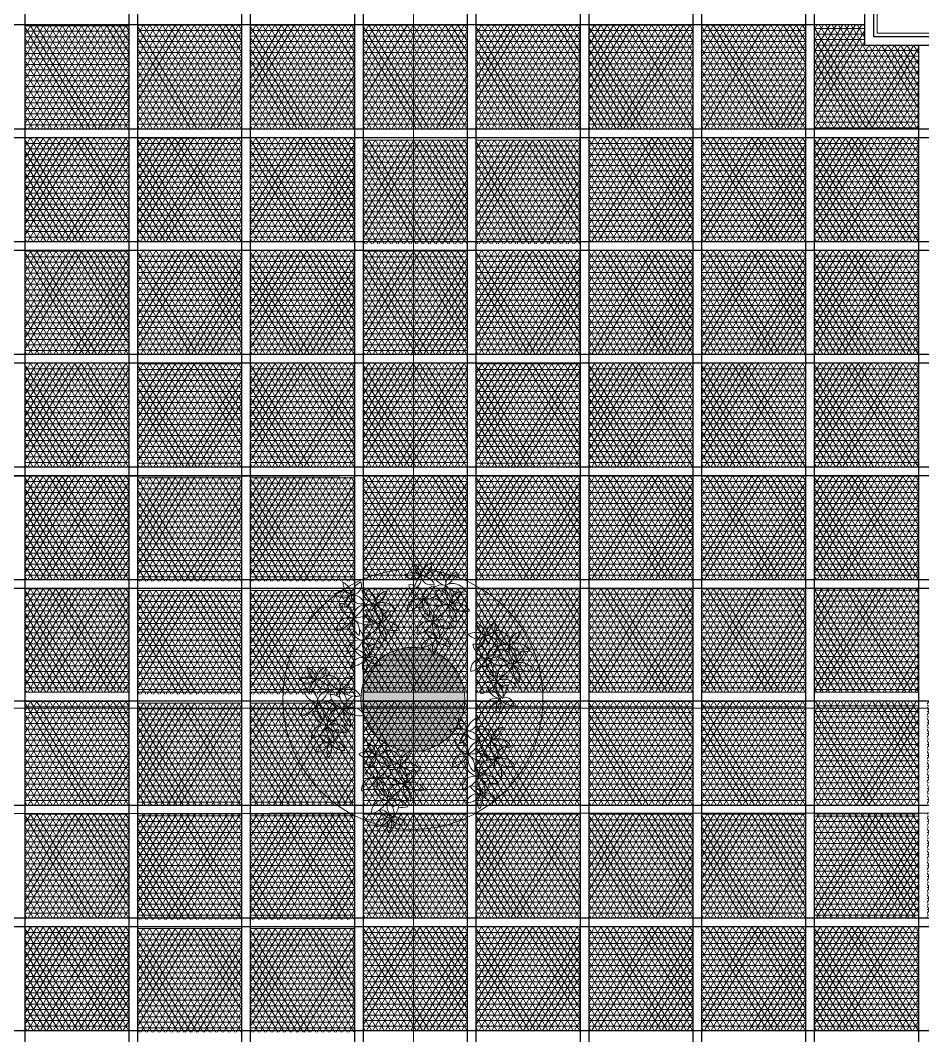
# Model space of a CAD drawing. Header units: millimetres. Extents: x -24 to 530668, y -246875 to -2983.
# Drawn here: x 265821 to 266342, y -110706 to -110120 of the extents above; entities that cross this region are included whole.
import ezdxf
from ezdxf.enums import TextEntityAlignment as Align

# ---------------------------------------------------------------- set-up
doc = ezdxf.new("R2010")
doc.units = ezdxf.units.MM
for name, color, linetype, lineweight in [('KP', 167, 'Continuous', 30), ('t_tarama', 253, 'Continuous', 5), ('tarama', 137, 'Continuous', 15)]:
    doc.layers.add(name, color=color, linetype=linetype, lineweight=lineweight)
doc.styles.add('txt_tur_1', font='arial.ttf', dxfattribs={"height": 1.5})

# ---------------------------------------------------------------- blocks, each defined once
blk = doc.blocks.new('TAVANN')
at = {"layer": 'tarama'}
h = blk.add_hatch(dxfattribs=at)
h.set_pattern_fill('NET3', color=256)
h.set_pattern_definition([(0, (975.571, -325.3907), (0, 3.175), []), (60, (975.571, -325.3907), (-2.749630657, 1.5875), []), (120, (975.571, -325.3907), (-2.749630657, -1.5875), [])])
h.paths.add_polyline_path([(265939, -110391.41), (265879, -110391.41), (265879, -110331.41), (265939, -110331.41)])
h = blk.add_hatch(dxfattribs=at)
h.set_pattern_fill('NET3', color=256)
h.set_pattern_definition([(0, (1040.571, -325), (0, 3.175), []), (60, (1040.571, -325), (-2.749630657, 1.5875), []), (120, (1040.571, -325), (-2.749630657, -1.5875), [])])
h.paths.add_polyline_path([(266004, -110391.02), (265944, -110391.02), (265944, -110331.02), (266004, -110331.02)])
h = blk.add_hatch(dxfattribs=at)
h.set_pattern_fill('NET3', color=256)
h.set_pattern_definition([(0, (1105.571, -325), (0, 3.175), []), (60, (1105.571, -325), (-2.749630657, 1.5875), []), (120, (1105.571, -325), (-2.749630657, -1.5875), [])])
h.paths.add_polyline_path([(266069, -110391.02), (266009, -110391.02), (266009, -110331.02), (266069, -110331.02)])
h = blk.add_hatch(dxfattribs=at)
h.set_pattern_fill('NET3', color=256)
h.set_pattern_definition([(0, (1170.713, -325), (0, 3.175), []), (60, (1170.713, -325), (-2.749630657, 1.5875), []), (120, (1170.713, -325), (-2.749630657, -1.5875), [])])
h.paths.add_polyline_path([(266134.14, -110391.02), (266074.14, -110391.02), (266074.14, -110331.02), (266134.14, -110331.02)])
h = blk.add_hatch(dxfattribs=at)
h.set_pattern_fill('NET3', color=256)
h.set_pattern_definition([(0, (1235.713, -325), (0, 3.175), []), (60, (1235.713, -325), (-2.749630657, 1.5875), []), (120, (1235.713, -325), (-2.749630657, -1.5875), [])])
h.paths.add_polyline_path([(266199.14, -110391.02), (266139.14, -110391.02), (266139.14, -110331.02), (266199.14, -110331.02)])
h = blk.add_hatch(dxfattribs=at)
h.set_pattern_fill('NET3', color=256)
h.set_pattern_definition([(0, (1300.77, -325), (0, 3.175), []), (60, (1300.77, -325), (-2.749630657, 1.5875), []), (120, (1300.77, -325), (-2.749630657, -1.5875), [])])
h.paths.add_polyline_path([(266264.2, -110391.02), (266204.2, -110391.02), (266204.2, -110331.02), (266264.2, -110331.02)])
h = blk.add_hatch(dxfattribs=at)
h.set_pattern_fill('NET3', color=256)
h.set_pattern_definition([(0, (1365.8273, -325), (0, 3.175), []), (60, (1365.8273, -325), (-2.749630657, 1.5875), []), (120, (1365.8273, -325), (-2.749630657, -1.5875), [])])
h.paths.add_polyline_path([(266329.25, -110391.02), (266269.25, -110391.02), (266269.25, -110331.02), (266329.25, -110331.02)])
h = blk.add_hatch(dxfattribs=at)
h.set_pattern_fill('NET3', color=256)
h.paths.add_polyline_path([(266394.37, -110391.02), (266334.37, -110391.02), (266334.37, -110331.02), (266363.62, -110331.02), (266363.62, -110343.02), (266394.43, -110343.02)])
h = blk.add_hatch(dxfattribs=at)
h.set_pattern_fill('NET3', color=256)
h.set_pattern_definition([(0, (975.457, -390.0595), (0, 3.175), []), (60, (975.457, -390.0595), (-2.749630657, 1.5875), []), (120, (975.457, -390.0595), (-2.749630657, -1.5875), [])])
h.paths.add_polyline_path([(265938.88, -110456.08), (265878.88, -110456.08), (265878.88, -110396.08), (265938.88, -110396.08)])
h = blk.add_hatch(dxfattribs=at)
h.set_pattern_fill('NET3', color=256)
h.set_pattern_definition([(0, (1040.4846, -390.109), (0, 3.175), []), (60, (1040.4846, -390.109), (-2.749630657, 1.5875), []), (120, (1040.4846, -390.109), (-2.749630657, -1.5875), [])])
h.paths.add_polyline_path([(266003.91, -110456.13), (265943.91, -110456.13), (265943.91, -110396.13), (266003.91, -110396.13)])
h = blk.add_hatch(dxfattribs=at)
h.set_pattern_fill('NET3', color=256)
h.set_pattern_definition([(0, (1105.5417, -390.0595), (0, 3.175), []), (60, (1105.5417, -390.0595), (-2.749630657, 1.5875), []), (120, (1105.5417, -390.0595), (-2.749630657, -1.5875), [])])
h.paths.add_polyline_path([(266068.97, -110456.08), (266008.97, -110456.08), (266008.97, -110396.08), (266068.97, -110396.08)])
h = blk.add_hatch(dxfattribs=at)
h.set_pattern_fill('NET3', color=256)
h.set_pattern_definition([(0, (1170.713, -391.3512), (0, 3.175), []), (60, (1170.713, -391.3512), (-2.749630657, 1.5875), []), (120, (1170.713, -391.3512), (-2.749630657, -1.5875), [])])
h.paths.add_polyline_path([(266134.14, -110457.37), (266074.14, -110457.37), (266074.14, -110397.37), (266134.14, -110397.37)])
h = blk.add_hatch(dxfattribs=at)
h.set_pattern_fill('NET3', color=256)
h.set_pattern_definition([(0, (1235.713, -391.3512), (0, 3.175), []), (60, (1235.713, -391.3512), (-2.749630657, 1.5875), []), (120, (1235.713, -391.3512), (-2.749630657, -1.5875), [])])
h.paths.add_polyline_path([(266199.14, -110457.37), (266139.14, -110457.37), (266139.14, -110397.37), (266199.14, -110397.37)])
h = blk.add_hatch(dxfattribs=at)
h.set_pattern_fill('NET3', color=256)
h.set_pattern_definition([(0, (1300.8273, -390.036), (0, 3.175), []), (60, (1300.8273, -390.036), (-2.749630657, 1.5875), []), (120, (1300.8273, -390.036), (-2.749630657, -1.5875), [])])
h.paths.add_polyline_path([(266264.25, -110456.05), (266204.25, -110456.05), (266204.25, -110396.05), (266264.25, -110396.05)])
h = blk.add_hatch(dxfattribs=at)
h.set_pattern_fill('NET3', color=256)
h.set_pattern_definition([(0, (1365.8273, -390.036), (0, 3.175), []), (60, (1365.8273, -390.036), (-2.749630657, 1.5875), []), (120, (1365.8273, -390.036), (-2.749630657, -1.5875), [])])
h.paths.add_polyline_path([(266329.25, -110456.05), (266269.25, -110456.05), (266269.25, -110396.05), (266329.25, -110396.05)])
h = blk.add_hatch(dxfattribs=at)
h.set_pattern_fill('NET3', color=256)
h.set_pattern_definition([(0, (1430.9415, -390.0294), (0, 3.175), []), (60, (1430.9415, -390.0294), (-2.749630657, 1.5875), []), (120, (1430.9415, -390.0294), (-2.749630657, -1.5875), [])])
h.paths.add_polyline_path([(266394.37, -110456.05), (266334.37, -110456.05), (266334.37, -110396.05), (266394.37, -110396.05)])
h = blk.add_hatch(dxfattribs=at)
h.set_pattern_fill('NET3', color=256)
h.set_pattern_definition([(0, (975.571, -455.3907), (0, 3.175), []), (60, (975.571, -455.3907), (-2.749630657, 1.5875), []), (120, (975.571, -455.3907), (-2.749630657, -1.5875), [])])
h.paths.add_polyline_path([(265939, -110521.41), (265879, -110521.41), (265879, -110461.41), (265939, -110461.41)])
h = blk.add_hatch(dxfattribs=at)
h.set_pattern_fill('NET3', color=256)
h.set_pattern_definition([(0, (1040.571, -455), (0, 3.175), []), (60, (1040.571, -455), (-2.749630657, 1.5875), []), (120, (1040.571, -455), (-2.749630657, -1.5875), [])])
h.paths.add_polyline_path([(266004, -110521.02), (265944, -110521.02), (265944, -110461.02), (266004, -110461.02)])
h = blk.add_hatch(dxfattribs=at)
h.set_pattern_fill('NET3', color=256)
h.set_pattern_definition([(0, (1105.571, -455), (0, 3.175), []), (60, (1105.571, -455), (-2.749630657, 1.5875), []), (120, (1105.571, -455), (-2.749630657, -1.5875), [])])
h.paths.add_polyline_path([(266069, -110521.02), (266009, -110521.02), (266009, -110461.02), (266069, -110461.02)])
h = blk.add_hatch(dxfattribs=at)
h.set_pattern_fill('NET3', color=256)
h.set_pattern_definition([(0, (1170.713, -455.3907), (0, 3.175), []), (60, (1170.713, -455.3907), (-2.749630657, 1.5875), []), (120, (1170.713, -455.3907), (-2.749630657, -1.5875), [])])
h.paths.add_polyline_path([(266134.14, -110521.41), (266074.14, -110521.41), (266074.14, -110461.41), (266134.14, -110461.41)])
h = blk.add_hatch(dxfattribs=at)
h.set_pattern_fill('NET3', color=256)
h.set_pattern_definition([(0, (1235.713, -455), (0, 3.175), []), (60, (1235.713, -455), (-2.749630657, 1.5875), []), (120, (1235.713, -455), (-2.749630657, -1.5875), [])])
h.paths.add_polyline_path([(266199.14, -110521.02), (266139.14, -110521.02), (266139.14, -110461.02), (266199.14, -110461.02)])
h = blk.add_hatch(dxfattribs=at)
h.set_pattern_fill('NET3', color=256)
h.set_pattern_definition([(0, (1300.8273, -455), (0, 3.175), []), (60, (1300.8273, -455), (-2.749630657, 1.5875), []), (120, (1300.8273, -455), (-2.749630657, -1.5875), [])])
h.paths.add_polyline_path([(266264.25, -110521.02), (266204.25, -110521.02), (266204.25, -110461.02), (266264.25, -110461.02)])
h = blk.add_hatch(dxfattribs=at)
h.set_pattern_fill('NET3', color=256)
h.set_pattern_definition([(0, (1365.8273, -455), (0, 3.175), []), (60, (1365.8273, -455), (-2.749630657, 1.5875), []), (120, (1365.8273, -455), (-2.749630657, -1.5875), [])])
h.paths.add_polyline_path([(266329.25, -110521.02), (266269.25, -110521.02), (266269.25, -110461.02), (266329.25, -110461.02)])
h = blk.add_hatch(dxfattribs=at)
h.set_pattern_fill('NET3', color=256)
h.set_pattern_definition([(0, (1430.9415, -455), (0, 3.175), []), (60, (1430.9415, -455), (-2.749630657, 1.5875), []), (120, (1430.9415, -455), (-2.749630657, -1.5875), [])])
h.paths.add_polyline_path([(266394.37, -110521.02), (266334.37, -110521.02), (266334.37, -110461.02), (266394.37, -110461.02)])
h = blk.add_hatch(dxfattribs=at)
h.set_pattern_fill('NET3', color=256)
h.set_pattern_definition([(0, (975.457, -520), (0, 3.175), []), (60, (975.457, -520), (-2.749630657, 1.5875), []), (120, (975.457, -520), (-2.749630657, -1.5875), [])])
h.paths.add_polyline_path([(265938.88, -110586.02), (265878.88, -110586.02), (265878.88, -110526.02), (265938.88, -110526.02)])
h = blk.add_hatch(dxfattribs=at)
h.set_pattern_fill('NET3', color=256)
h.set_pattern_definition([(0, (1040.5988, -520.3907), (0, 3.175), []), (60, (1040.5988, -520.3907), (-2.749630657, 1.5875), []), (120, (1040.5988, -520.3907), (-2.749630657, -1.5875), [])])
h.paths.add_polyline_path([(266004.03, -110586.41), (265944.03, -110586.41), (265944.03, -110526.41), (266004.03, -110526.41)])
h = blk.add_hatch(dxfattribs=at)
h.set_pattern_fill('NET3', color=256)
h.set_pattern_definition([(0, (1105.5988, -520), (0, 3.175), []), (60, (1105.5988, -520), (-2.749630657, 1.5875), []), (120, (1105.5988, -520), (-2.749630657, -1.5875), [])])
h.paths.add_polyline_path([(266069.03, -110586.02), (266009.03, -110586.02), (266009.03, -110526.02), (266069.03, -110526.02)])
h = blk.add_hatch(dxfattribs=at)
h.set_pattern_fill('NET3', color=256)
h.set_pattern_definition([(0, (1170.5988, -520), (0, 3.175), []), (60, (1170.5988, -520), (-2.749630657, 1.5875), []), (120, (1170.5988, -520), (-2.749630657, -1.5875), [])])
h.paths.add_polyline_path([(266134.03, -110586.02), (266074.03, -110586.02), (266074.03, -110526.02), (266134.03, -110526.02)])
h = blk.add_hatch(dxfattribs=at)
h.set_pattern_fill('NET3', color=256)
h.set_pattern_definition([(0, (1235.77, -520.3907), (0, 3.175), []), (60, (1235.77, -520.3907), (-2.749630657, 1.5875), []), (120, (1235.77, -520.3907), (-2.749630657, -1.5875), [])])
h.paths.add_polyline_path([(266199.2, -110586.41), (266139.2, -110586.41), (266139.2, -110526.41), (266199.2, -110526.41)])
h = blk.add_hatch(dxfattribs=at)
h.set_pattern_fill('NET3', color=256)
h.set_pattern_definition([(0, (1300.77, -520), (0, 3.175), []), (60, (1300.77, -520), (-2.749630657, 1.5875), []), (120, (1300.77, -520), (-2.749630657, -1.5875), [])])
h.paths.add_polyline_path([(266264.2, -110586.02), (266204.2, -110586.02), (266204.2, -110526.02), (266264.2, -110526.02)])
h = blk.add_hatch(dxfattribs=at)
h.set_pattern_fill('NET3', color=256)
h.set_pattern_definition([(0, (1365.77, -520), (0, 3.175), []), (60, (1365.77, -520), (-2.749630657, 1.5875), []), (120, (1365.77, -520), (-2.749630657, -1.5875), [])])
h.paths.add_polyline_path([(266329.2, -110586.02), (266269.2, -110586.02), (266269.2, -110526.02), (266329.2, -110526.02)])
h = blk.add_hatch(dxfattribs=at)
h.set_pattern_fill('NET3', color=256)
h.set_pattern_definition([(0, (1430.9415, -520), (0, 3.175), []), (60, (1430.9415, -520), (-2.749630657, 1.5875), []), (120, (1430.9415, -520), (-2.749630657, -1.5875), [])])
h.paths.add_polyline_path([(266394.37, -110586.02), (266334.37, -110586.02), (266334.37, -110526.02), (266394.37, -110526.02)])
h = blk.add_hatch(dxfattribs=at)
h.set_pattern_fill('NET3', color=256)
h.set_pattern_definition([(0, (975.514, -585), (0, 3.175), []), (60, (975.514, -585), (-2.749630657, 1.5875), []), (120, (975.514, -585), (-2.749630657, -1.5875), [])])
h.paths.add_polyline_path([(265938.94, -110651.02), (265878.94, -110651.02), (265878.94, -110591.02), (265938.94, -110591.02)])
h = blk.add_hatch(dxfattribs=at)
h.set_pattern_fill('NET3', color=256)
h.set_pattern_definition([(0, (1040.5988, -586), (0, 3.175), []), (60, (1040.5988, -586), (-2.749630657, 1.5875), []), (120, (1040.5988, -586), (-2.749630657, -1.5875), [])])
h.paths.add_polyline_path([(266004.03, -110652.02), (265944.03, -110652.02), (265944.03, -110592.02), (266004.03, -110592.02)])
h = blk.add_hatch(dxfattribs=at)
h.set_pattern_fill('NET3', color=256)
h.set_pattern_definition([(0, (1105.5988, -586), (0, 3.175), []), (60, (1105.5988, -586), (-2.749630657, 1.5875), []), (120, (1105.5988, -586), (-2.749630657, -1.5875), [])])
h.paths.add_polyline_path([(266069.03, -110652.02), (266009.03, -110652.02), (266009.03, -110592.02), (266069.03, -110592.02)])
h = blk.add_hatch(dxfattribs=at)
h.set_pattern_fill('NET3', color=256)
h.set_pattern_definition([(0, (1170.713, -585), (0, 3.175), []), (60, (1170.713, -585), (-2.749630657, 1.5875), []), (120, (1170.713, -585), (-2.749630657, -1.5875), [])])
h.paths.add_polyline_path([(266134.14, -110651.02), (266074.14, -110651.02), (266074.14, -110591.02), (266134.14, -110591.02)])
h = blk.add_hatch(dxfattribs=at)
h.set_pattern_fill('NET3', color=256)
h.set_pattern_definition([(0, (1235.713, -585), (0, 3.175), []), (60, (1235.713, -585), (-2.749630657, 1.5875), []), (120, (1235.713, -585), (-2.749630657, -1.5875), [])])
h.paths.add_polyline_path([(266199.14, -110651.02), (266139.14, -110651.02), (266139.14, -110591.02), (266199.14, -110591.02)])
h = blk.add_hatch(dxfattribs=at)
h.set_pattern_fill('NET3', color=256)
h.set_pattern_definition([(0, (1300.8273, -585), (0, 3.175), []), (60, (1300.8273, -585), (-2.749630657, 1.5875), []), (120, (1300.8273, -585), (-2.749630657, -1.5875), [])])
h.paths.add_polyline_path([(266264.25, -110651.02), (266204.25, -110651.02), (266204.25, -110591.02), (266264.25, -110591.02)])
h = blk.add_hatch(dxfattribs=at)
h.set_pattern_fill('NET3', color=256)
h.set_pattern_definition([(0, (1365.8273, -585), (0, 3.175), []), (60, (1365.8273, -585), (-2.749630657, 1.5875), []), (120, (1365.8273, -585), (-2.749630657, -1.5875), [])])
h.paths.add_polyline_path([(266329.25, -110651.02), (266269.25, -110651.02), (266269.25, -110591.02), (266329.25, -110591.02)])
h = blk.add_hatch(dxfattribs=at)
h.set_pattern_fill('NET3', color=256)
h.set_pattern_definition([(0, (1430.9415, -585.0173), (0, 3.175), []), (60, (1430.9415, -585.0173), (-2.749630657, 1.5875), []), (120, (1430.9415, -585.0173), (-2.749630657, -1.5875), [])])
h.paths.add_polyline_path([(266394.37, -110651.04), (266334.37, -110651.04), (266334.37, -110591.04), (266394.37, -110591.04)])
h = blk.add_hatch(dxfattribs=at)
h.set_pattern_fill('NET3', color=256)
h.set_pattern_definition([(0, (975.514, -650), (0, 3.175), []), (60, (975.514, -650), (-2.749630657, 1.5875), []), (120, (975.514, -650), (-2.749630657, -1.5875), [])])
h.paths.add_polyline_path([(265938.94, -110716.02), (265878.94, -110716.02), (265878.94, -110656.02), (265938.94, -110656.02)])
h = blk.add_hatch(dxfattribs=at)
h.set_pattern_fill('NET3', color=256)
h.set_pattern_definition([(0, (1040.5988, -651), (0, 3.175), []), (60, (1040.5988, -651), (-2.749630657, 1.5875), []), (120, (1040.5988, -651), (-2.749630657, -1.5875), [])])
h.paths.add_polyline_path([(266004.03, -110717.02), (265944.03, -110717.02), (265944.03, -110657.02), (266004.03, -110657.02)])
h = blk.add_hatch(dxfattribs=at)
h.set_pattern_fill('NET3', color=256)
h.set_pattern_definition([(0, (1105.5988, -651), (0, 3.175), []), (60, (1105.5988, -651), (-2.749630657, 1.5875), []), (120, (1105.5988, -651), (-2.749630657, -1.5875), [])])
h.paths.add_polyline_path([(266069.03, -110717.02), (266009.03, -110717.02), (266009.03, -110657.02), (266069.03, -110657.02)])
h = blk.add_hatch(dxfattribs=at)
h.set_pattern_fill('NET3', color=256)
h.set_pattern_definition([(0, (1170.713, -650), (0, 3.175), []), (60, (1170.713, -650), (-2.749630657, 1.5875), []), (120, (1170.713, -650), (-2.749630657, -1.5875), [])])
h.paths.add_polyline_path([(266134.14, -110716.02), (266074.14, -110716.02), (266074.14, -110656.02), (266134.14, -110656.02)])
h = blk.add_hatch(dxfattribs=at)
h.set_pattern_fill('NET3', color=256)
h.set_pattern_definition([(0, (1235.713, -650), (0, 3.175), []), (60, (1235.713, -650), (-2.749630657, 1.5875), []), (120, (1235.713, -650), (-2.749630657, -1.5875), [])])
h.paths.add_polyline_path([(266199.14, -110716.02), (266139.14, -110716.02), (266139.14, -110656.02), (266199.14, -110656.02)])
h = blk.add_hatch(dxfattribs=at)
h.set_pattern_fill('NET3', color=256)
h.set_pattern_definition([(0, (1300.8273, -650), (0, 3.175), []), (60, (1300.8273, -650), (-2.749630657, 1.5875), []), (120, (1300.8273, -650), (-2.749630657, -1.5875), [])])
h.paths.add_polyline_path([(266264.25, -110716.02), (266204.25, -110716.02), (266204.25, -110656.02), (266264.25, -110656.02)])
h = blk.add_hatch(dxfattribs=at)
h.set_pattern_fill('NET3', color=256)
h.set_pattern_definition([(0, (1365.8273, -650), (0, 3.175), []), (60, (1365.8273, -650), (-2.749630657, 1.5875), []), (120, (1365.8273, -650), (-2.749630657, -1.5875), [])])
h.paths.add_polyline_path([(266329.25, -110716.02), (266269.25, -110716.02), (266269.25, -110656.02), (266329.25, -110656.02)])
h = blk.add_hatch(dxfattribs=at)
h.set_pattern_fill('NET3', color=256)
h.paths.add_polyline_path([(266394.37, -110656.02), (266334.37, -110656.02), (266334.37, -110716.02), (266394.37, -110716.02)])
h = blk.add_hatch(dxfattribs=at)
h.set_pattern_fill('NET3', color=256)
h.set_pattern_definition([(0, (975.571, -715), (0, 3.175), []), (60, (975.571, -715), (-2.749630657, 1.5875), []), (120, (975.571, -715), (-2.749630657, -1.5875), [])])
h.paths.add_polyline_path([(265939, -110781.02), (265879, -110781.02), (265879, -110721.02), (265939, -110721.02)])
h = blk.add_hatch(dxfattribs=at)
h.set_pattern_fill('NET3', color=256)
h.set_pattern_definition([(0, (1040.656, -716), (0, 3.175), []), (60, (1040.656, -716), (-2.749630657, 1.5875), []), (120, (1040.656, -716), (-2.749630657, -1.5875), [])])
h.paths.add_polyline_path([(266004.08, -110781.02), (265944.08, -110781.02), (265944.08, -110722.02), (266004.08, -110722.02)])
h = blk.add_hatch(dxfattribs=at)
h.set_pattern_fill('NET3', color=256)
h.set_pattern_definition([(0, (1105.656, -716), (0, 3.175), []), (60, (1105.656, -716), (-2.749630657, 1.5875), []), (120, (1105.656, -716), (-2.749630657, -1.5875), [])])
h.paths.add_polyline_path([(266069.14, -110781.02), (266009.14, -110781.02), (266009.08, -110722.02), (266069.08, -110722.02)])
h = blk.add_hatch(dxfattribs=at)
h.set_pattern_fill('NET3', color=256)
h.set_pattern_definition([(0, (1170.77, -715), (0, 3.175), []), (60, (1170.77, -715), (-2.749630657, 1.5875), []), (120, (1170.77, -715), (-2.749630657, -1.5875), [])])
h.paths.add_polyline_path([(266134.2, -110781.02), (266074.2, -110781.02), (266074.2, -110721.02), (266134.2, -110721.02)])
h = blk.add_hatch(dxfattribs=at)
h.set_pattern_fill('NET3', color=256)
h.set_pattern_definition([(0, (1235.77, -715), (0, 3.175), []), (60, (1235.77, -715), (-2.749630657, 1.5875), []), (120, (1235.77, -715), (-2.749630657, -1.5875), [])])
h.paths.add_polyline_path([(266199.2, -110781.02), (266139.2, -110781.02), (266139.2, -110721.02), (266199.2, -110721.02)])
h = blk.add_hatch(dxfattribs=at)
h.set_pattern_fill('NET3', color=256)
h.set_pattern_definition([(0, (1300.8844, -715), (0, 3.175), []), (60, (1300.8844, -715), (-2.749630657, 1.5875), []), (120, (1300.8844, -715), (-2.749630657, -1.5875), [])])
h.paths.add_polyline_path([(266264.31, -110781.02), (266204.31, -110781.02), (266204.31, -110721.02), (266264.31, -110721.02)])
h = blk.add_hatch(dxfattribs=at)
h.set_pattern_fill('NET3', color=256)
h.set_pattern_definition([(0, (1365.8844, -715), (0, 3.175), []), (60, (1365.8844, -715), (-2.749630657, 1.5875), []), (120, (1365.8844, -715), (-2.749630657, -1.5875), [])])
h.paths.add_polyline_path([(266329.31, -110781.02), (266269.31, -110781.02), (266269.31, -110721.02), (266329.31, -110721.02)])
h = blk.add_hatch(dxfattribs=at)
h.set_pattern_fill('NET3', color=256)
h.paths.add_polyline_path([(266524.54, -110721.02), (266464.54, -110721.02), (266464.54, -110781.02), (266524.54, -110781.02)])
h.paths.add_polyline_path([(266459.48, -110721.02), (266399.48, -110721.02), (266399.48, -110781.02), (266459.48, -110781.02)])
h.paths.add_polyline_path([(266394.43, -110721.02), (266334.43, -110721.02), (266334.43, -110781.02), (266394.43, -110781.02)])
h.paths.add_polyline_path([(266394.43, -110786.02), (266334.43, -110786.02), (266334.43, -110846.02), (266394.43, -110846.02)])
h.paths.add_polyline_path([(266459.48, -110786.02), (266399.48, -110786.02), (266399.48, -110846.02), (266459.48, -110846.02)])
h.paths.add_polyline_path([(266524.54, -110785.61), (266464.54, -110785.61), (266464.54, -110846.02), (266524.54, -110846.02)])
h = blk.add_hatch(dxfattribs=at)
h.set_pattern_fill('NET3', color=256)
h.set_pattern_definition([(0, (975.571, -780), (0, 3.175), []), (60, (975.571, -780), (-2.749630657, 1.5875), []), (120, (975.571, -780), (-2.749630657, -1.5875), [])])
h.paths.add_polyline_path([(265939, -110846.02), (265879, -110846.02), (265879, -110786.02), (265939, -110786.02)])
h = blk.add_hatch(dxfattribs=at)
h.set_pattern_fill('NET3', color=256)
h.set_pattern_definition([(0, (1040.656, -781), (0, 3.175), []), (60, (1040.656, -781), (-2.749630657, 1.5875), []), (120, (1040.656, -781), (-2.749630657, -1.5875), [])])
h.paths.add_polyline_path([(266004.08, -110847.02), (265944.08, -110847.02), (265944.08, -110786.02), (266004.08, -110786.02)])
h = blk.add_hatch(dxfattribs=at)
h.set_pattern_fill('NET3', color=256)
h.set_pattern_definition([(0, (1105.656, -781), (0, 3.175), []), (60, (1105.656, -781), (-2.749630657, 1.5875), []), (120, (1105.656, -781), (-2.749630657, -1.5875), [])])
h.paths.add_polyline_path([(266069.08, -110847.02), (266009.08, -110847.02), (266009.14, -110785.71), (266069.14, -110785.71)])
h = blk.add_hatch(dxfattribs=at)
h.set_pattern_fill('NET3', color=256)
h.set_pattern_definition([(0, (1170.77, -780), (0, 3.175), []), (60, (1170.77, -780), (-2.749630657, 1.5875), []), (120, (1170.77, -780), (-2.749630657, -1.5875), [])])
h.paths.add_polyline_path([(266134.2, -110846.02), (266074.2, -110846.02), (266074.2, -110785.69), (266134.2, -110785.69)])
h = blk.add_hatch(dxfattribs=at)
h.set_pattern_fill('NET3', color=256)
h.set_pattern_definition([(0, (1235.77, -780), (0, 3.175), []), (60, (1235.77, -780), (-2.749630657, 1.5875), []), (120, (1235.77, -780), (-2.749630657, -1.5875), [])])
h.paths.add_polyline_path([(266199.2, -110846.02), (266139.2, -110846.02), (266139.2, -110785.68), (266199.2, -110785.68)])
h = blk.add_hatch(dxfattribs=at)
h.set_pattern_fill('NET3', color=256)
h.set_pattern_definition([(0, (1300.8844, -780), (0, 3.175), []), (60, (1300.8844, -780), (-2.749630657, 1.5875), []), (120, (1300.8844, -780), (-2.749630657, -1.5875), [])])
h.paths.add_polyline_path([(266264.31, -110846.02), (266204.31, -110846.02), (266204.31, -110785.67), (266264.31, -110785.67)])
h = blk.add_hatch(dxfattribs=at)
h.set_pattern_fill('NET3', color=256)
h.set_pattern_definition([(0, (1365.8844, -780), (0, 3.175), []), (60, (1365.8844, -780), (-2.749630657, 1.5875), []), (120, (1365.8844, -780), (-2.749630657, -1.5875), [])])
h.paths.add_polyline_path([(266329.31, -110846.02), (266269.31, -110846.02), (266269.31, -110785.65), (266329.31, -110785.65)])
h = blk.add_hatch(dxfattribs=at)
h.set_pattern_fill('NET3', color=256)
h.set_pattern_definition([(0, (975.514, -845), (0, 3.175), []), (60, (975.514, -845), (-2.749630657, 1.5875), []), (120, (975.514, -845), (-2.749630657, -1.5875), [])])
h.paths.add_polyline_path([(265938.94, -110911.02), (265878.94, -110911.02), (265878.94, -110851.02), (265938.94, -110851.02)])
h = blk.add_hatch(dxfattribs=at)
h.set_pattern_fill('NET3', color=256)
h.set_pattern_definition([(0, (1040.5988, -846), (0, 3.175), []), (60, (1040.5988, -846), (-2.749630657, 1.5875), []), (120, (1040.5988, -846), (-2.749630657, -1.5875), [])])
h.paths.add_polyline_path([(266004.03, -110912.02), (265944.03, -110912.02), (265944.03, -110852.02), (266004.03, -110852.02)])
h = blk.add_hatch(dxfattribs=at)
h.set_pattern_fill('NET3', color=256)
h.set_pattern_definition([(0, (1105.5988, -846), (0, 3.175), []), (60, (1105.5988, -846), (-2.749630657, 1.5875), []), (120, (1105.5988, -846), (-2.749630657, -1.5875), [])])
h.paths.add_polyline_path([(266069.03, -110912.02), (266009.03, -110912.02), (266009.03, -110852.02), (266069.03, -110852.02)])
h = blk.add_hatch(dxfattribs=at)
h.set_pattern_fill('NET3', color=256)
h.set_pattern_definition([(0, (1170.713, -845), (0, 3.175), []), (60, (1170.713, -845), (-2.749630657, 1.5875), []), (120, (1170.713, -845), (-2.749630657, -1.5875), [])])
h.paths.add_polyline_path([(266134.14, -110911.02), (266074.14, -110911.02), (266074.14, -110851.02), (266134.14, -110851.02)])
h = blk.add_hatch(dxfattribs=at)
h.set_pattern_fill('NET3', color=256)
h.set_pattern_definition([(0, (1235.713, -845), (0, 3.175), []), (60, (1235.713, -845), (-2.749630657, 1.5875), []), (120, (1235.713, -845), (-2.749630657, -1.5875), [])])
h.paths.add_polyline_path([(266199.14, -110911.02), (266139.14, -110911.02), (266139.14, -110851.02), (266199.14, -110851.02)])
h = blk.add_hatch(dxfattribs=at)
h.set_pattern_fill('NET3', color=256)
h.set_pattern_definition([(0, (1300.8273, -845), (0, 3.175), []), (60, (1300.8273, -845), (-2.749630657, 1.5875), []), (120, (1300.8273, -845), (-2.749630657, -1.5875), [])])
h.paths.add_polyline_path([(266264.25, -110911.02), (266204.25, -110911.02), (266204.25, -110851.02), (266264.25, -110851.02)])
h = blk.add_hatch(dxfattribs=at)
h.set_pattern_fill('NET3', color=256)
h.set_pattern_definition([(0, (1365.8273, -845), (0, 3.175), []), (60, (1365.8273, -845), (-2.749630657, 1.5875), []), (120, (1365.8273, -845), (-2.749630657, -1.5875), [])])
h.paths.add_polyline_path([(266329.25, -110911.02), (266269.25, -110911.02), (266269.25, -110851.02), (266329.25, -110851.02)])
h = blk.add_hatch(dxfattribs=at)
h.set_pattern_fill('NET3', color=256)
h.set_pattern_definition([(0, (1430.9415, -845), (0, 3.175), []), (60, (1430.9415, -845), (-2.749630657, 1.5875), []), (120, (1430.9415, -845), (-2.749630657, -1.5875), [])])
h.paths.add_polyline_path([(266394.37, -110911.02), (266334.37, -110911.02), (266334.37, -110851.02), (266394.37, -110851.02)])
at = {"layer": 'KP', "color": 108}
for p, q in [((266368.62, -110338.02), (266368.62, -109936.02)), ((266363.62, -110343.02), (266363.62, -109941.02)), ((266905.65, -110343.02), (266363.62, -110343.02)), ((266910.65, -110338.02), (266368.62, -110338.02))]:
    blk.add_line(p, q, dxfattribs=at)
at = {"layer": 'KP', "color": 108, "elevation": 0}
for points in [[(266069.14, -109941.02), (266069.14, -111431.02)], [(266074.14, -109941.02), (266074.14, -111431.02)], [(266134.2, -109941.02), (266134.2, -111431.02)], [(266139.2, -109941.02), (266139.2, -111431.02)], [(266199.25, -109941.02), (266199.25, -111431.02)], [(266204.25, -109941.02), (266204.25, -111431.02)], [(266264.31, -109941.02), (266264.31, -111431.02)], [(266264.31, -109941.02), (266264.31, -111431.02)], [(266264.31, -109941.02), (266264.31, -111431.02)], [(266269.31, -109941.02), (266269.31, -111431.02)], [(266269.31, -109941.02), (266269.31, -111431.02)], [(266269.31, -109941.02), (266269.31, -111431.02)], [(266329.37, -109941.02), (266329.37, -111431.02)], [(266329.37, -109941.02), (266329.37, -111431.02)], [(266329.37, -109941.02), (266329.37, -111431.02)], [(266329.37, -109941.02), (266329.37, -111431.02)], [(266329.37, -109941.02), (266329.37, -111431.02)], [(266334.37, -109941.02), (266334.37, -111431.02)], [(266334.37, -109941.02), (266334.37, -111431.02)], [(266334.37, -109941.02), (266334.37, -111431.02)], [(266334.37, -109941.02), (266334.37, -111431.02)], [(266334.37, -109941.02), (266334.37, -111431.02)], [(265879, -109983.97), (265879, -111550.55)], [(265939.03, -109983.97), (265939.02, -111550.55)], [(265939.03, -109983.97), (265939.03, -111431.02)], [(265944.03, -109983.97), (265944.02, -111550.55)], [(265944.03, -109983.97), (265944.03, -111431.02)], [(266004.08, -109983.97), (266004.08, -111431.02)], [(266004.08, -109983.97), (266004.08, -111550.55)], [(266009.08, -109983.97), (266009.08, -111431.02)], [(266009.08, -109983.97), (266009.08, -111550.55)], [(266069.14, -109983.97), (266069.14, -111550.55)], [(266074.14, -109983.97), (266074.14, -111550.55)], [(266134.2, -109983.97), (266134.2, -111550.55)], [(266139.2, -109983.97), (266139.2, -111550.55)], [(266199.25, -109983.97), (266199.25, -111550.55)], [(266204.25, -109983.97), (266204.25, -111550.55)], [(266264.31, -109983.97), (266264.31, -111550.55)], [(266269.31, -109983.97), (266269.31, -111550.55)], [(266329.37, -109983.97), (266329.37, -111550.55)], [(266334.37, -109983.97), (266334.37, -111550.55)], [(265879, -110001.02), (265879, -111431.02)], [(265939.03, -110001.02), (265939.03, -111431.02)], [(266004.08, -110001.02), (266004.08, -111431.02)], [(266009.08, -110001.02), (266009.08, -111431.02)], [(264838.38, -110331.02), (266363.62, -110331.02)], [(266394.43, -110343.02), (266394.42, -111550.55)], [(266394.43, -110343.02), (266394.43, -111431.02)], [(266394.43, -110343.02), (266394.43, -111431.02)], [(266394.43, -110343.02), (266394.43, -111431.02)], [(266394.43, -110343.02), (266394.43, -111431.02)], [(266394.43, -110343.02), (266394.43, -111431.02)], [(264839.56, -110391.02), (266363.62, -110391.02)], [(264845.97, -110396.02), (266363.62, -110396.02)], [(264849.56, -110591.91), (266363.62, -110591.02)], [(264849.66, -110651.02), (266363.62, -110651.02)], [(264849.76, -110656.02), (266363.62, -110656.02)], [(264851.03, -110721.02), (266363.68, -110721.02)], [(265135.62, -110785.9), (266905.65, -110785.52)]]:
    blk.add_lwpolyline(points, dxfattribs=at)
at = {"layer": 'KP', "color": 108}
for points in [[(265878.97, -109983.97), (265878.97, -111431.02)], [(264844.02, -110331.02), (266363.62, -110331.02)], [(264839.66, -110396.12), (266905.65, -110396.02)], [(264845.29, -110391.02), (266905.65, -110391.02)], [(264845.29, -110391.02), (266905.65, -110391.02)], [(264840.83, -110456.02), (266905.65, -110456.02)], [(264840.93, -110461.02), (266363.62, -110461.02)], [(264846.78, -110461.02), (266905.65, -110461.02)], [(264842.11, -110521.02), (266363.62, -110521.02)], [(264848.06, -110521.02), (266905.65, -110521.02)], [(264848.06, -110521.02), (266905.65, -110521.02)], [(264842.21, -110526.02), (266363.62, -110526.02)], [(264848.16, -110526.02), (266905.65, -110526.02)], [(264844.44, -110586.02), (266905.65, -110586.02)], [(264844.54, -110591.02), (266905.65, -110591.02)], [(264850.82, -110651.02), (266905.65, -110651.02)], [(264850.82, -110651.02), (266905.65, -110651.02)], [(264850.93, -110656.02), (266905.65, -110656.02)], [(265135.62, -110721.02), (266905.65, -110721.02)], [(265135.62, -110781.02), (266905.65, -110781.02)], [(265135.62, -110781.02), (266905.65, -110781.02)], [(265135.62, -110846.02), (266709.88, -110846.02)], [(265135.62, -110851.02), (266709.88, -110851.02)], [(265135.62, -110911.02), (266709.88, -110911.02)], [(265135.62, -110911.02), (266709.88, -110911.02)]]:
    blk.add_lwpolyline(points, dxfattribs=at)
at = {"layer": 'tarama', "elevation": 0}
for points in [[(265939, -110391.02), (265879, -110391.02), (265879, -110331.02), (265939, -110331.02)], [(265939, -110391.02), (265879, -110391.02), (265879, -110331.02), (265939, -110331.02)], [(266004.03, -110391.02), (265944.03, -110391.02), (265944.03, -110331.02), (266004.03, -110331.02)], [(266004.03, -110391.02), (265944.03, -110391.02), (265944.03, -110331.02), (266004.03, -110331.02)], [(266069.08, -110391.02), (266009.08, -110391.02), (266009.08, -110331.02), (266069.08, -110331.02)], [(266069.08, -110391.02), (266009.08, -110391.02), (266009.08, -110331.02), (266069.08, -110331.02)], [(266134.14, -110391.02), (266074.14, -110391.02), (266074.14, -110331.02), (266134.14, -110331.02)], [(266134.14, -110391.02), (266074.14, -110391.02), (266074.14, -110331.02), (266134.14, -110331.02)], [(266199.2, -110391.02), (266139.2, -110391.02), (266139.2, -110331.02), (266199.2, -110331.02)], [(266199.2, -110391.02), (266139.2, -110391.02), (266139.2, -110331.02), (266199.2, -110331.02)], [(266264.25, -110391.02), (266204.25, -110391.02), (266204.25, -110331.02), (266264.25, -110331.02)], [(266329.31, -110391.02), (266269.31, -110391.02), (266269.31, -110331.02), (266329.31, -110331.02)], [(266329.31, -110391.02), (266269.31, -110391.02), (266269.31, -110331.02), (266329.31, -110331.02)], [(266394.37, -110391.02), (266334.37, -110391.02), (266334.37, -110331.02), (266363.62, -110331.02), (266363.62, -110343.02), (266394.43, -110343.02)], [(265939, -110456.02), (265879, -110456.02), (265879, -110396.02), (265939, -110396.02)], [(265939, -110456.02), (265879, -110456.02), (265879, -110396.02), (265939, -110396.02)], [(266004.03, -110456.02), (265944.03, -110456.02), (265944.03, -110396.02), (266004.03, -110396.02)], [(266004.03, -110456.02), (265944.03, -110456.02), (265944.03, -110396.02), (266004.03, -110396.02)], [(266069.08, -110456.02), (266009.08, -110456.02), (266009.08, -110396.02), (266069.08, -110396.02)], [(266069.08, -110456.02), (266009.08, -110456.02), (266009.08, -110396.02), (266069.08, -110396.02)], [(266134.14, -110456.02), (266074.14, -110456.02), (266074.14, -110396.02), (266134.14, -110396.02)], [(266134.14, -110456.02), (266074.14, -110456.02), (266074.14, -110396.02), (266134.14, -110396.02)], [(266199.2, -110456.02), (266139.2, -110456.02), (266139.2, -110396.02), (266199.2, -110396.02)], [(266199.2, -110456.02), (266139.2, -110456.02), (266139.2, -110396.02), (266199.2, -110396.02)], [(266264.25, -110456.02), (266204.25, -110456.02), (266204.25, -110396.02), (266264.25, -110396.02)], [(266329.31, -110456.02), (266269.31, -110456.02), (266269.31, -110396.02), (266329.31, -110396.02)], [(266329.31, -110456.02), (266269.31, -110456.02), (266269.31, -110396.02), (266329.31, -110396.02)], [(266394.37, -110456.02), (266334.37, -110456.02), (266334.37, -110396.02), (266394.37, -110396.02)], [(265939, -110521.02), (265879, -110521.02), (265879, -110461.02), (265939, -110461.02)], [(265939, -110521.02), (265879, -110521.02), (265879, -110461.02), (265939, -110461.02)], [(266004.03, -110521.02), (265944.03, -110521.02), (265944.03, -110461.02), (266004.03, -110461.02)], [(266004.03, -110521.02), (265944.03, -110521.02), (265944.03, -110461.02), (266004.03, -110461.02)], [(266069.08, -110521.02), (266009.08, -110521.02), (266009.08, -110461.02), (266069.08, -110461.02)], [(266069.08, -110521.02), (266009.08, -110521.02), (266009.08, -110461.02), (266069.08, -110461.02)], [(266134.14, -110521.02), (266074.14, -110521.02), (266074.14, -110461.02), (266134.14, -110461.02)], [(266134.14, -110521.02), (266074.14, -110521.02), (266074.14, -110461.02), (266134.14, -110461.02)], [(266199.2, -110521.02), (266139.2, -110521.02), (266139.2, -110461.02), (266199.2, -110461.02)], [(266199.2, -110521.02), (266139.2, -110521.02), (266139.2, -110461.02), (266199.2, -110461.02)], [(266264.25, -110521.02), (266204.25, -110521.02), (266204.25, -110461.02), (266264.25, -110461.02)], [(266264.25, -110521.02), (266204.25, -110521.02), (266204.25, -110461.02), (266264.25, -110461.02)], [(266329.31, -110521.02), (266269.31, -110521.02), (266269.31, -110461.02), (266329.31, -110461.02)], [(266329.31, -110521.02), (266269.31, -110521.02), (266269.31, -110461.02), (266329.31, -110461.02)], [(266394.37, -110521.02), (266334.37, -110521.02), (266334.37, -110461.02), (266394.37, -110461.02)], [(265939, -110586.02), (265879, -110586.02), (265879, -110526.02), (265939, -110526.02)], [(265939, -110586.02), (265879, -110586.02), (265879, -110526.02), (265939, -110526.02)], [(266004.03, -110586.02), (265944.03, -110586.02), (265944.03, -110526.02), (266004.03, -110526.02)], [(266004.03, -110586.02), (265944.03, -110586.02), (265944.03, -110526.02), (266004.03, -110526.02)], [(266069.08, -110586.02), (266009.08, -110586.02), (266009.08, -110526.02), (266069.08, -110526.02)], [(266069.08, -110586.02), (266009.08, -110586.02), (266009.08, -110526.02), (266069.08, -110526.02)], [(266134.14, -110586.02), (266074.14, -110586.02), (266074.14, -110526.02), (266134.14, -110526.02)], [(266134.14, -110586.02), (266074.14, -110586.02), (266074.14, -110526.02), (266134.14, -110526.02)], [(266199.2, -110586.02), (266139.2, -110586.02), (266139.2, -110526.02), (266199.2, -110526.02)], [(266199.2, -110586.02), (266139.2, -110586.02), (266139.2, -110526.02), (266199.2, -110526.02)], [(266264.25, -110586.02), (266204.25, -110586.02), (266204.25, -110526.02), (266264.25, -110526.02)], [(266264.25, -110586.02), (266204.25, -110586.02), (266204.25, -110526.02), (266264.25, -110526.02)], [(266329.31, -110586.02), (266269.31, -110586.02), (266269.31, -110526.02), (266329.31, -110526.02)], [(266329.31, -110586.02), (266269.31, -110586.02), (266269.31, -110526.02), (266329.31, -110526.02)], [(266394.37, -110586.02), (266334.37, -110586.02), (266334.37, -110526.02), (266394.37, -110526.02)], [(265939, -110651.02), (265879, -110651.02), (265879, -110591.02), (265939, -110591.02)], [(265939, -110651.02), (265879, -110651.02), (265879, -110591.02), (265939, -110591.02)], [(266004.03, -110651.02), (265944.03, -110651.02), (265944.03, -110591.02), (266004.03, -110591.02)], [(266004.03, -110651.02), (265944.03, -110651.02), (265944.03, -110591.02), (266004.03, -110591.02)], [(266069.08, -110651.02), (266009.08, -110651.02), (266009.08, -110591.02), (266069.08, -110591.02)], [(266069.08, -110651.02), (266009.08, -110651.02), (266009.08, -110591.02), (266069.08, -110591.02)], [(266134.14, -110651.02), (266074.14, -110651.02), (266074.14, -110591.02), (266134.14, -110591.02)], [(266134.14, -110651.02), (266074.14, -110651.02), (266074.14, -110591.02), (266134.14, -110591.02)], [(266199.2, -110651.02), (266139.2, -110651.02), (266139.2, -110591.02), (266199.2, -110591.02)], [(266199.2, -110651.02), (266139.2, -110651.02), (266139.2, -110591.02), (266199.2, -110591.02)], [(266264.25, -110651.02), (266204.25, -110651.02), (266204.25, -110591.02), (266264.25, -110591.02)], [(266329.31, -110651.02), (266269.31, -110651.02), (266269.31, -110591.02), (266329.31, -110591.02)], [(266329.31, -110651.02), (266269.31, -110651.02), (266269.31, -110591.02), (266329.31, -110591.02)], [(266394.37, -110651.02), (266334.37, -110651.02), (266334.37, -110591.02), (266394.37, -110591.02)], [(265939, -110656.02), (265879, -110656.02), (265879, -110716.02), (265939, -110716.02)], [(265939, -110716.02), (265879, -110716.02), (265879, -110656.02), (265939, -110656.02)], [(266004.03, -110716.02), (265944.03, -110716.02), (265944.03, -110656.02), (266004.03, -110656.02)], [(266069.08, -110656.02), (266009.08, -110656.02), (266009.08, -110716.02), (266069.08, -110716.02)], [(266069.08, -110716.02), (266009.08, -110716.02), (266009.08, -110656.02), (266069.08, -110656.02)], [(266134.14, -110656.02), (266074.14, -110656.02), (266074.14, -110716.02), (266134.14, -110716.02)], [(266134.14, -110716.02), (266074.14, -110716.02), (266074.14, -110656.02), (266134.14, -110656.02)], [(266199.2, -110656.02), (266139.2, -110656.02), (266139.2, -110716.02), (266199.2, -110716.02)], [(266199.2, -110716.02), (266139.2, -110716.02), (266139.2, -110656.02), (266199.2, -110656.02)], [(266264.25, -110656.02), (266204.25, -110656.02), (266204.25, -110716.02), (266264.25, -110716.02)], [(266329.31, -110656.02), (266269.31, -110656.02), (266269.31, -110716.02), (266329.31, -110716.02)], [(266329.31, -110716.02), (266269.31, -110716.02), (266269.31, -110656.02), (266329.31, -110656.02)], [(266394.37, -110656.02), (266334.37, -110656.02), (266334.37, -110716.02), (266394.37, -110716.02)], [(265939.06, -110721.02), (265879.06, -110721.02), (265879.06, -110781.02), (265939.06, -110781.02)], [(265939.06, -110781.02), (265879.06, -110781.02), (265879.06, -110721.02), (265939.06, -110721.02)], [(266004.08, -110721.02), (265944.08, -110721.02), (265944.08, -110781.02), (266004.08, -110781.02)], [(266004.08, -110781.02), (265944.08, -110781.02), (265944.08, -110721.02), (266004.08, -110721.02)], [(266069.14, -110721.02), (266009.14, -110721.02), (266009.14, -110781.02), (266069.14, -110781.02)], [(266069.14, -110781.02), (266009.14, -110781.02), (266009.14, -110721.02), (266069.14, -110721.02)], [(266134.2, -110721.02), (266074.2, -110721.02), (266074.2, -110781.02), (266134.2, -110781.02)], [(266134.2, -110781.02), (266074.2, -110781.02), (266074.2, -110721.02), (266134.2, -110721.02)], [(266199.25, -110721.02), (266139.25, -110721.02), (266139.25, -110781.02), (266199.25, -110781.02)], [(266199.25, -110781.02), (266139.25, -110781.02), (266139.25, -110721.02), (266199.25, -110721.02)], [(266264.31, -110721.02), (266204.31, -110721.02), (266204.31, -110781.02), (266264.31, -110781.02)], [(266264.31, -110781.02), (266204.31, -110781.02), (266204.31, -110721.02), (266264.31, -110721.02)], [(266329.37, -110721.02), (266269.37, -110721.02), (266269.37, -110781.02), (266329.37, -110781.02)], [(266329.37, -110781.02), (266269.37, -110781.02), (266269.37, -110721.02), (266329.37, -110721.02)], [(266394.43, -110721.02), (266334.43, -110721.02), (266334.43, -110781.02), (266394.43, -110781.02)], [(265939.06, -110786.02), (265879.06, -110786.02), (265879.06, -110846.02), (265939.06, -110846.02)], [(265939.06, -110846.02), (265879.06, -110846.02), (265879.06, -110786.02), (265939.06, -110786.02)], [(266004.08, -110786.02), (265944.08, -110786.02), (265944.08, -110846.02), (266004.08, -110846.02)], [(266004.08, -110846.02), (265944.08, -110846.02), (265944.08, -110786.02), (266004.08, -110786.02)], [(266069.14, -110786.02), (266009.14, -110786.02), (266009.14, -110846.02), (266069.14, -110846.02)], [(266069.14, -110846.02), (266009.14, -110846.02), (266009.14, -110786.02), (266069.14, -110786.02)], [(266134.2, -110785.69), (266074.2, -110785.69), (266074.2, -110846.02), (266134.2, -110846.02)], [(266134.2, -110846.02), (266074.2, -110846.02), (266074.2, -110785.69), (266134.2, -110785.69)], [(266199.25, -110786.02), (266139.25, -110786.02), (266139.25, -110846.02), (266199.25, -110846.02)], [(266199.25, -110846.02), (266139.25, -110846.02), (266139.25, -110786.02), (266199.25, -110786.02)], [(266264.31, -110785.67), (266204.31, -110785.67), (266204.31, -110846.02), (266264.31, -110846.02)], [(266264.31, -110846.02), (266204.31, -110846.02), (266204.31, -110785.67), (266264.31, -110785.67)], [(266329.31, -110785.65), (266269.31, -110785.65), (266269.37, -110846.02), (266329.37, -110846.02)], [(266329.37, -110846.02), (266269.37, -110846.02), (266269.31, -110785.65), (266329.31, -110785.65)], [(266394.43, -110786.02), (266334.43, -110786.02), (266334.43, -110846.02), (266394.43, -110846.02)], [(265939, -110851.02), (265879, -110851.02), (265879, -110911.02), (265939, -110911.02)], [(265939, -110911.02), (265879, -110911.02), (265879, -110851.02), (265939, -110851.02)], [(266004.03, -110851.02), (265944.03, -110851.02), (265944.03, -110911.02), (266004.03, -110911.02)], [(266004.03, -110911.02), (265944.03, -110911.02), (265944.03, -110851.02), (266004.03, -110851.02)], [(266069.08, -110851.02), (266009.08, -110851.02), (266009.08, -110911.02), (266069.08, -110911.02)], [(266069.08, -110911.02), (266009.08, -110911.02), (266009.08, -110851.02), (266069.08, -110851.02)], [(266134.14, -110851.02), (266074.14, -110851.02), (266074.14, -110911.02), (266134.14, -110911.02)], [(266134.14, -110911.02), (266074.14, -110911.02), (266074.14, -110851.02), (266134.14, -110851.02)], [(266199.2, -110851.02), (266139.2, -110851.02), (266139.2, -110911.02), (266199.2, -110911.02)], [(266199.2, -110911.02), (266139.2, -110911.02), (266139.2, -110851.02), (266199.2, -110851.02)], [(266264.25, -110851.02), (266204.25, -110851.02), (266204.25, -110911.02), (266264.25, -110911.02)], [(266264.25, -110911.02), (266204.25, -110911.02), (266204.25, -110851.02), (266264.25, -110851.02)], [(266329.31, -110851.02), (266269.31, -110851.02), (266269.31, -110911.02), (266329.31, -110911.02)], [(266329.31, -110911.02), (266269.31, -110911.02), (266269.31, -110851.02), (266329.31, -110851.02)], [(266394.37, -110851.02), (266334.37, -110851.02), (266334.37, -110911.02), (266394.37, -110911.02)]]:
    blk.add_lwpolyline(points, close=True, dxfattribs=at)
at = {"layer": 'tarama'}
for points in [[(266264.25, -110391.02), (266204.25, -110391.02), (266204.25, -110331.02), (266264.25, -110331.02)], [(266264.25, -110456.02), (266204.25, -110456.02), (266204.25, -110396.02), (266264.25, -110396.02)], [(266264.25, -110651.02), (266204.25, -110651.02), (266204.25, -110591.02), (266264.25, -110591.02)], [(266004.03, -110656.02), (265944.03, -110656.02), (265944.03, -110716.02), (266004.03, -110716.02)], [(266264.25, -110716.02), (266204.25, -110716.02), (266204.25, -110656.02), (266264.25, -110656.02)]]:
    blk.add_lwpolyline(points, close=True, dxfattribs=at)
blk = doc.blocks.new('bitkitar')
at = {"layer": 't_tarama', "color": 76}
for points in [[(4.13, 24.52, 0.236863), (4.39, 28.33, 0.300043), (3.57, 23.78, 0.22508), (-0.84, 26.27, 0.429439), (2.41, 23.43)], [(3.57, 23.78, -0.286863), (8.24, 26.11, -0.43916), (3.57, 23.78, 0.363865), (6.95, 20.95, 0.192041), (3.68, 23.74, 0.192041)]]:
    blk.add_lwpolyline(points, format="xyb", dxfattribs=at)
for centre, radius, start, end in [((5.34, 19.56), 4.58, 130.8364, 178.7066), ((7.62, 22.36), 5.31, 163.9762, 217.2788), ((-0.84, 19.8), 5.24, 343.4853, 50.2913), ((2.14, 26.39), 2.98, 284.1762, 298.6904), ((5.34, 19.56), 4.58, 112.7666, 121.8393), ((1.81, 18.25), 5.8, 69.8378, 72.3379), ((4.84, 27.09), 3.54, 249.04, 253.1357), ((0.66, 22.74), 3.08, 353.1745, 19.6916), ((-0.65, 14.51), 6.15, 75.8621, 102.16), ((2.14, 22.23), 4.43, 202.7293, 297.5658), ((0.66, 22.74), 3.08, 271.7817, 310.7707), ((-0.65, 14.51), 6.15, 38.135, 63.4551), ((10.68, 14.78), 7.39, 100.7362, 151.4752), ((5.59, 21.76), 3.72, 247.9154, 4.2959), ((2.17, 17.4), 5.31, 163.9762, 229.8004), ((-6.29, 14.84), 5.24, 343.4853, 50.2913), ((5.23, 9.82), 7.39, 100.7362, 151.4752), ((7.17, 11.69), 7.25, 114.2679, 141.8465), ((0.14, 16.8), 3.72, 296.9544, 4.2959), ((-0.09, 18.56), 4.29, 337.1935, 356.5845), ((7.94, 17.43), 3.86, 166.9142, 222.0198), ((2.59, 12.8), 5.73, 7.8991, 73.8391), ((10.38, 15.19), 5.31, 163.9762, 217.2788), ((1.93, 12.62), 5.24, 343.4853, 50.2913), ((-6.1, 9.55), 6.15, 38.135, 102.16), ((-3.31, 17.27), 4.43, 202.7293, 297.5658), ((1.72, 6.73), 7.25, 114.2679, 158.9225), ((3.05, 11.3), 5.31, 163.9762, 229.8004), ((-5.4, 8.73), 5.24, 343.4853, 50.2913), ((-5.54, 13.6), 4.29, 341.1609, 356.5845), ((2.49, 12.47), 3.86, 166.9142, 186.3701), ((0.14, 16.8), 3.72, 247.9154, 281.8851), ((-2.86, 7.84), 5.73, 69.1722, 73.8391), ((-2.86, 7.84), 5.73, 7.8991, 69.1722), ((2.11, 7.33), 6.15, 38.135, 102.16), ((4.9, 15.06), 4.43, 202.7293, 256.4381), ((8.35, 14.58), 3.72, 247.9154, 4.2959), ((13.44, 7.6), 7.39, 100.7362, 151.4752), ((7.94, 17.43), 3.86, 256.7596, 274.8241), ((-5.22, 3.44), 6.15, 87.515, 102.16), ((-5.54, 13.6), 4.29, 276.6058, 320.3237), ((-5.22, 3.44), 6.15, 38.135, 80.8318), ((-5.4, 8.73), 5.24, 39.1649, 41.6235), ((2.49, 12.47), 3.86, 224.3064, 274.8241), ((6.11, 3.71), 7.39, 84.5264, 120.1212), ((2.67, 11.39), 4.29, 276.6058, 356.5845), ((9.93, 4.52), 7.25, 115.4394, 158.9225), ((4.9, 15.06), 4.43, 293.47, 297.5658), ((9.93, 4.52), 7.25, 114.2679, 116.768), ((10.71, 10.26), 3.86, 166.9142, 233.8825), ((5.36, 5.63), 5.73, 7.8991, 73.8391), ((-2.43, 11.17), 4.43, 202.7293, 297.5658), ((2.6, 0.63), 7.25, 114.2679, 158.9225), ((-4.66, 7.5), 4.29, 276.6058, 356.5845), ((3.38, 6.37), 3.86, 166.9142, 274.8241), ((6.11, 3.71), 7.39, 134.7903, 151.4752), ((1.02, 10.69), 3.72, 247.9154, 312.6091), ((-1.97, 1.74), 5.73, 7.8991, 73.8391), ((4.04, 3.77), 3.08, 0.5136, 108.4235), ((7.33, 8.38), 4.58, 201.4986, 267.4386), ((10.51, 4.41), 3.43, 110.2053, 190.184), ((3.57, 8.38), 5.8, 309.0389, 352.5219), ((10.71, 10.26), 3.86, 245.8798, 274.8241), ((6.69, 0.85), 2.98, 81.5148, 197.8954), ((1.42, 5.32), 5.91, 294.3356, 345.0746), ((11.32, 3.59), 4.2, 177.0848, 243.8907), ((9.46, 1.13), 3.54, 36.3287, 131.1652), ((9.46, 1.13), 3.54, 127.0695, 131.1652), ((3.57, 8.38), 5.8, 307.8673, 310.3674), ((10.18, 7.66), 4.92, 231.7345, 295.7595), ((5.23, 0), 4.25, 357.5756, 50.8782)]:
    blk.add_arc(centre, radius, start, end, dxfattribs=at)
blk = doc.blocks.new('SKDF')
at = {"layer": 't_tarama'}
h = blk.add_hatch(dxfattribs=at)
h.set_pattern_fill('ANSI33', color=256, angle=90, style=0)
h.set_pattern_definition([(135, (232299.4867, -125028.596), (-4.490128, -4.490128), []), (135, (232299.4867, -125024.106), (-4.490128, -4.490128), [3.175, -1.5875])])
edge = h.paths.add_edge_path()
edge.add_arc((260619.24, -110698.6), 30, 0, 360)
edge = h.paths.add_edge_path()
edge.add_arc((259794.49, -110698.6), 30, 0, 360)
h.paths.add_polyline_path([(259346.99, -109843.6), (259416.99, -109843.6), (259416.99, -109913.6), (259346.99, -109913.6)])
for p, q in [((260619.49, -112528.6, -17966.19), (260619.49, -109266.33, -17966.19)), ((260886.99, -110116.87), (260886.99, -110314.53)), ((260886.99, -110314.53), (261432.02, -110314.53)), ((258928.09, -110703.6, -17966.19), (262195.89, -110703.6, -17966.19))]:
    blk.add_line(p, q, dxfattribs=at)
blk.add_lwpolyline([(260886.99, -110116.87), (260884.99, -110116.87), (260884.99, -110316.53), (261427.02, -110316.53), (261427.02, -110314.53), (260886.99, -110314.53)], close=True, dxfattribs=at)
for radius in [75, 30]:
    blk.add_circle((260619.24, -110698.6), radius, dxfattribs=at)
at = {"layer": 't_tarama', "xscale": 1.848000000000007, "yscale": 1.848000000000007, "zscale": 1.848000000000007, "rotation": 182.9309101212016}
for p in [(260636.72, -110619.62), (260596.39, -110630.53), (260673.53, -110653.94), (260575.87, -110679.68), (260662.91, -110709.1), (260610.55, -110722.89)]:
    blk.add_blockref('bitkitar', p, dxfattribs=at)
at = {"layer": 't_tarama', "style": 'txt_tur_1'}
for tag, p in [('19S', (258900.86, -109894.01, -17966.19)), ('20T', (258887.48, -110719.01, -17966.19)), ('21U', (258887.48, -111705.01, -17966.19)), ('22V', (258887.48, -112544.01, -17966.19))]:
    blk.add_attdef(tag, text='', height=30, dxfattribs=at).set_placement(p, align=Align.CENTER)

msp = doc.modelspace()

# ---------------------------------------------------------------- block references
at = {"layer": 'KP', "color": 108}
msp.add_blockref('SKDF', (5428.593, 186.963, -0.399), dxfattribs=at)
at = {"layer": 't_tarama'}
msp.add_blockref('TAVANN', (-55.04, 208.45, -0.399), dxfattribs=at)

doc.saveas('drawing.dxf')
